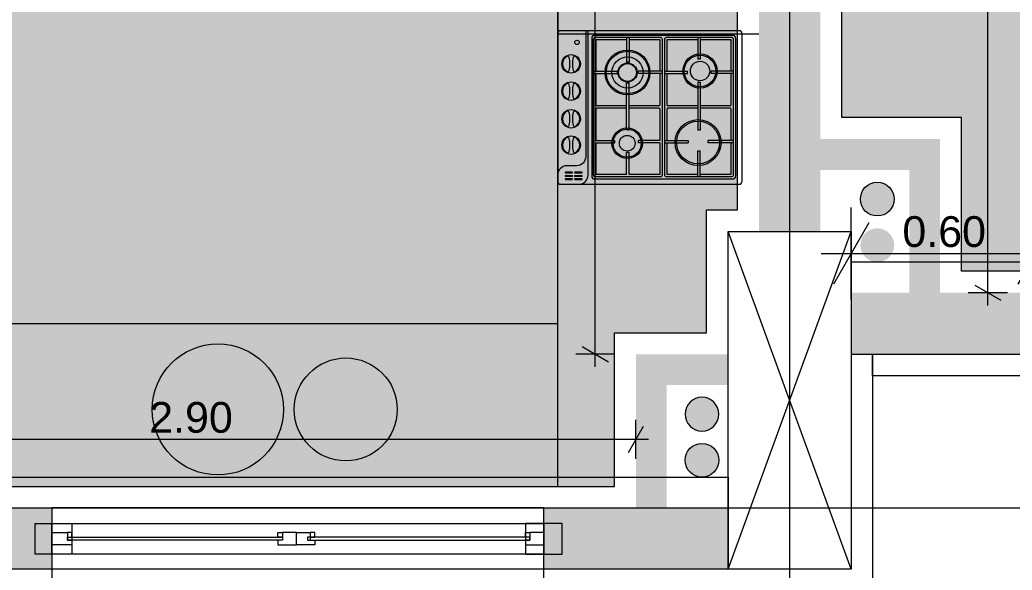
# Model space of a CAD drawing. Header units: millimetres. Extents: x 475616349 to 476941521, y 4620115302 to 4621446928.
# Drawn here: x 476515934 to 476519162, y 4620464107 to 4620465898 of the extents above; entities that cross this region are included whole.
import ezdxf

# ---------------------------------------------------------------- set-up
doc = ezdxf.new("R2010")
doc.units = ezdxf.units.MM
doc.header["$MEASUREMENT"] = 0
for name, color, linetype, lineweight in [('2D Drafting - General_Pen_No__1_Pen_No__7', 7, 'Continuous', 0), ('2D Drafting - General_Pen_No__250_Pen_No__7_Pen_No__250', 7, 'Continuous', 0), ('2D Drafting - General_Pen_No__250_Pen_No__7_Pen_No__7', 7, 'Continuous', 0), ('G-Anno-Nplt_Pen_No__151', 151, 'Continuous', 0), ('G-Anno-Nplt_Pen_No__4', 7, 'Continuous', 0), ('kar-panjara_Pen_No__7_Pen_No__7_Pen_No__7', 7, 'Continuous', 0), ('New_0_Pen_No__7', 7, 'Continuous', 0), ('New_2D Drafting - General_Pen_No__2_Pen_No__250', 7, 'Continuous', 0), ('New_reg_nak_Pen_No__7', 7, 'Continuous', 0), ('New_zoma_Pen_No__4', 7, 'Continuous', 0), ('New_zoma_Pen_No__7', 7, 'Continuous', 0), ('shaxtebi da milebi_Pen_No__1_Pen_No__1_Pen_No__1', 1, 'Continuous', 0), ('zoma_Pen_No__4', 7, 'Continuous', 0), ('zoma_Pen_No__5_Pen_No__5', 5, 'Continuous', 0)]:
    doc.layers.add(name, color=color, linetype=linetype, lineweight=lineweight)
doc.layers.add('New_zoma', color=7, linetype='Continuous')
doc.layers.add('zoma', color=7, linetype='Continuous')
doc.layers.add('shaxtebi da milebi_Pen_No__5_Pen_No__5_Pen_No__252', color=7, linetype='Continuous', lineweight=0, true_color=0x666666)
doc.styles.add('GENERATED_STYLE_1', font='arial.ttf')
doc.styles.add('GENERATED_STYLE_2', font='arial.ttf')
doc.dimstyles.new('GENERATED_STYLE__18', dxfattribs={"dimtxt": 100, "dimasz": 64.421331, "dimexe": 0.18, "dimexo": 3, "dimgap": 0.09, "dimtad": 1, "dimtih": 1, "dimtoh": 1, "dimlfac": 0.001, "dimzin": 0, "dimdsep": 46, "dimtxsty": 'GENERATED_STYLE_1', "dimblk": 'ARROWHEAD_2', "dimblk1": 'ARROWHEAD_2', "dimblk2": 'ARROWHEAD_2', "dimcen": 0.09, "dimclrd": 7, "dimclre": 7, "dimclrt": 7, "dimadec": 0, "dimazin": 0, "dimtfac": 1, "dimtdec": 4, "dimtmove": 0, "dimatfit": 3, "dimfxl": 1, "dimtolj": 1, "dimtzin": 0, "dimarcsym": 0})
doc.dimstyles.new('GENERATED_STYLE__19', dxfattribs={"dimtxt": 100, "dimasz": 64.421331, "dimexe": 0.18, "dimexo": 3, "dimgap": 0.09, "dimtad": 1, "dimlfac": 0.001, "dimzin": 0, "dimdsep": 46, "dimtxsty": 'GENERATED_STYLE_1', "dimblk": 'ARROWHEAD_2', "dimblk1": 'ARROWHEAD_2', "dimblk2": 'ARROWHEAD_2', "dimcen": 0.09, "dimclrd": 7, "dimclre": 7, "dimclrt": 7, "dimadec": 0, "dimazin": 0, "dimtfac": 1, "dimtdec": 4, "dimtmove": 0, "dimatfit": 3, "dimfxl": 1, "dimtolj": 1, "dimtzin": 0, "dimarcsym": 0})
doc.dimstyles.new('GENERATED_STYLE__41', dxfattribs={"dimtxt": 100, "dimasz": 152, "dimexe": 0.18, "dimexo": 3, "dimgap": 0.09, "dimtad": 1, "dimtih": 1, "dimtoh": 1, "dimlfac": 0.001, "dimzin": 0, "dimdsep": 46, "dimtxsty": 'GENERATED_STYLE_2', "dimblk": 'ARROWHEAD_2', "dimblk1": 'ARROWHEAD_2', "dimblk2": 'ARROWHEAD_2', "dimcen": 0.09, "dimclrd": 7, "dimclre": 7, "dimclrt": 7, "dimadec": 0, "dimazin": 0, "dimtfac": 1, "dimtdec": 4, "dimtmove": 0, "dimatfit": 3, "dimfxl": 1, "dimtolj": 1, "dimtzin": 0, "dimarcsym": 0})
doc.dimstyles.new('GENERATED_STYLE__47', dxfattribs={"dimtxt": 0.18, "dimasz": 364.8, "dimexe": 0.18, "dimexo": 0.0625, "dimgap": 0.09, "dimtad": 0, "dimtih": 1, "dimtoh": 1, "dimdec": 4, "dimzin": 0, "dimdsep": 46, "dimcen": 0.09, "dimadec": 0, "dimazin": 0, "dimtfac": 1, "dimtdec": 4, "dimtmove": 0, "dimatfit": 3, "dimldrblk": 'ARROWHEAD_11', "dimfxl": 1, "dimtolj": 1, "dimtzin": 0, "dimarcsym": 0})

# ---------------------------------------------------------------- blocks, each defined once
blk = doc.blocks.new('*D1331', base_point=(476577134.1, 4620325125.7))
at = {"layer": 'New_zoma_Pen_No__4', "color": 7, "linetype": 'Continuous', "lineweight": 0, "transparency": 16777216}
for p, q in [((476515038.4, 4620464469.4), (476515038.4, 4620464596.6)), ((476517938.4, 4620464469.4), (476517938.4, 4620464596.6)), ((476515062.8, 4620464575.4), (476515013.9, 4620464490.6)), ((476517913.9, 4620464490.6), (476517962.8, 4620464575.4)), ((476514996.9, 4620464533), (476515038.4, 4620464533)), ((476515038.4, 4620464533), (476517938.4, 4620464533)), ((476517938.4, 4620464533), (476517979.8, 4620464533))]:
    blk.add_line(p, q, dxfattribs=at)
at = {"layer": 'New_zoma_Pen_No__7', "color": 7, "lineweight": 0, "transparency": 16777216, "insert": (476516355.3, 4620464553), "char_height": 100, "attachment_point": 7, "style": 'GENERATED_STYLE_1'}
blk.add_mtext('\\A1;{\\pql;\\fArial|b0|i0|c0|p34;2.90}', dxfattribs=at)
blk = doc.blocks.new('ARROWHEAD_2')
at = {"color": 0, "linetype": 'Continuous', "lineweight": 0}
for p, q in [((-0.378, -0.655), (0.378, 0.655)), ((0, 0), (-1, 0))]:
    blk.add_line(p, q, dxfattribs=at)
blk = doc.blocks.new('*D1335', base_point=(476577134.1, 4620325125.7))
at = {"layer": 'New_zoma_Pen_No__4', "color": 7, "linetype": 'Continuous', "lineweight": 0, "transparency": 16777216}
for p, q in [((476517764, 4620474784.4), (476517848.7, 4620474735.5)), ((476517869.9, 4620474760), (476517742.8, 4620474760)), ((476517806.3, 4620464810.1), (476517806.3, 4620474760)), ((476517764, 4620464834.6), (476517848.7, 4620464785.6)), ((476517869.9, 4620464810.1), (476517742.8, 4620464810.1)), ((476517806.3, 4620464768.7), (476517806.3, 4620464810.1))]:
    blk.add_line(p, q, dxfattribs=at)
at = {"layer": 'New_zoma_Pen_No__7', "color": 7, "lineweight": 0, "transparency": 16777216, "insert": (476517786.3, 4620469652), "char_height": 100, "attachment_point": 7, "rotation": 90, "style": 'GENERATED_STYLE_1'}
blk.add_mtext('\\A1;{\\pql;\\fArial|b0|i0|c0|p34;9.95}', dxfattribs=at)
blk = doc.blocks.new('*D1342', base_point=(476577134.1, 4620325125.7))
at = {"layer": 'New_zoma_Pen_No__4', "color": 7, "linetype": 'Continuous', "lineweight": 0, "transparency": 16777216}
for p, q in [((476519040.7, 4620474784.4), (476519125.4, 4620474735.5)), ((476519146.6, 4620474760), (476519019.5, 4620474760)), ((476519083, 4620465010), (476519083, 4620474760)), ((476519040.7, 4620465034.4), (476519125.4, 4620464985.5)), ((476519146.6, 4620465010), (476519019.5, 4620465010)), ((476519083, 4620464968.5), (476519083, 4620465010))]:
    blk.add_line(p, q, dxfattribs=at)
at = {"layer": 'New_zoma_Pen_No__7', "color": 7, "lineweight": 0, "transparency": 16777216, "insert": (476519063, 4620469751.9), "char_height": 100, "attachment_point": 7, "rotation": 90, "style": 'GENERATED_STYLE_1'}
blk.add_mtext('\\A1;{\\pql;\\fArial|b0|i0|c0|p34;9.75}', dxfattribs=at)
blk = doc.blocks.new('*D1378', base_point=(476577134.1, 4620325125.7))
at = {"layer": 'New_zoma_Pen_No__4', "color": 7, "linetype": 'Continuous', "lineweight": 0, "transparency": 16777216}
for p, q in [((476522141, 4620464834.4), (476522225.8, 4620464785.5)), ((476522247, 4620464810), (476522119.8, 4620464810)), ((476522183.4, 4620463610), (476522183.4, 4620464810)), ((476522141, 4620463634.5), (476522225.8, 4620463585.5)), ((476522247, 4620463610), (476522119.8, 4620463610)), ((476522183.4, 4620463568.6), (476522183.4, 4620463610))]:
    blk.add_line(p, q, dxfattribs=at)
at = {"layer": 'New_zoma_Pen_No__7', "color": 7, "lineweight": 0, "transparency": 16777216, "insert": (476522163.4, 4620464077), "char_height": 100, "attachment_point": 7, "rotation": 90, "style": 'GENERATED_STYLE_1'}
blk.add_mtext('\\A1;{\\pql;\\fArial|b0|i0|c0|p34;1.20}', dxfattribs=at)
blk = doc.blocks.new('*D1379', base_point=(476577134.1, 4620325125.7))
at = {"layer": 'New_zoma_Pen_No__4', "color": 7, "linetype": 'Continuous', "lineweight": 0, "transparency": 16777216}
for p, q in [((476522183.4, 4620467210), (476522183.4, 4620467251.4)), ((476522247, 4620467210), (476522119.8, 4620467210)), ((476522225.8, 4620467185.5), (476522141, 4620467234.4)), ((476522183.4, 4620464810), (476522183.4, 4620467210)), ((476522141, 4620464834.4), (476522225.8, 4620464785.5)), ((476522247, 4620464810), (476522119.8, 4620464810))]:
    blk.add_line(p, q, dxfattribs=at)
at = {"layer": 'New_zoma_Pen_No__7', "color": 7, "lineweight": 0, "transparency": 16777216, "insert": (476522163.4, 4620465876.9), "char_height": 100, "attachment_point": 7, "rotation": 90, "style": 'GENERATED_STYLE_1'}
blk.add_mtext('\\A1;{\\pql;\\fArial|b0|i0|c0|p34;2.40}', dxfattribs=at)
blk = doc.blocks.new('*D1925', base_point=(476577134.1, 4620325125.7))
at = {"layer": 'zoma_Pen_No__4', "color": 7, "linetype": 'Continuous', "lineweight": 0, "transparency": 16777216}
for p, q in [((476518638.4, 4620464987.8), (476518638.4, 4620465287.8)), ((476519238.1, 4620464987.8), (476519238.1, 4620465287.8)), ((476518696.1, 4620465237.8), (476518580.6, 4620465037.8)), ((476519295.9, 4620465237.8), (476519180.4, 4620465037.8)), ((476518540.6, 4620465137.8), (476518638.4, 4620465137.8)), ((476518638.4, 4620465137.8), (476519238.1, 4620465137.8))]:
    blk.add_line(p, q, dxfattribs=at)
at = {"layer": 'zoma_Pen_No__4', "color": 7, "lineweight": 0, "transparency": 16777216, "insert": (476518805.2, 4620465157.8), "char_height": 100, "attachment_point": 7, "style": 'GENERATED_STYLE_2'}
blk.add_mtext('\\A1;{\\pql;\\fArial CYR|b0|i0|c204|p34;0.60}', dxfattribs=at)
blk = doc.blocks.new('ARROWHEAD_11')
at = {"color": 0, "linetype": 'Continuous', "lineweight": 0}
blk.add_line((0, 0), (-1, 0), dxfattribs=at)
at = {"color": 0, "linetype": 'Continuous', "lineweight": 0, "const_width": 0.25, "flags": 128}
blk.add_lwpolyline([(-0.125, 0, 1), (0.125, 0, 1)], format="xyb", close=True, dxfattribs=at)

msp = doc.modelspace()

# ---------------------------------------------------------------- hatches: boundary and pattern name
at = {"layer": '2D Drafting - General_Pen_No__250_Pen_No__7_Pen_No__7', "linetype": 'Continuous', "lineweight": 0}
for points in [[(476518338.366, 4620471009.976), (476518538.366, 4620471009.976), (476518538.366, 4620465209.976), (476518338.366, 4620465209.976)], [(476518927.446, 4620465510.105), (476518927.446, 4620465009.976), (476518827.446, 4620465009.976), (476518827.446, 4620465409.917), (476518538.366, 4620465409.917), (476518538.366, 4620465510.105)], [(476519238.149, 4620465009.976), (476519238.149, 4620464809.976), (476518638.366, 4620464809.976), (476518638.366, 4620465009.976)], [(476517938.366, 4620464810.105), (476517938.366, 4620464309.976), (476518038.366, 4620464309.976), (476518038.366, 4620464709.917), (476518238.366, 4620464709.917), (476518238.366, 4620464810.105)], [(476516038.581, 4620464309.916), (476516038.581, 4620464109.916), (476515038.366, 4620464109.916), (476515038.366, 4620464309.916)], [(476517638.583, 4620464309.976), (476517638.583, 4620464109.976), (476518238.366, 4620464109.976), (476518238.366, 4620464309.976)]]:
    msp.add_hatch(color=7, dxfattribs=at).paths.add_polyline_path(points)
at = {"layer": 'G-Anno-Nplt_Pen_No__151', "linetype": 'Continuous', "lineweight": 0, "true_color": 0x1f2f3f}
for points in [[(476511808.366, 4620481339.975), (476511608.366, 4620481339.975), (476511608.366, 4620474979.976), (476511808.366, 4620474979.976), (476511808.366, 4620474679.976), (476512108.366, 4620474679.976), (476512108.366, 4620473818.957), (476511708.366, 4620473818.957), (476511708.366, 4620471479.975), (476511808.366, 4620471479.975), (476511808.366, 4620470939.976), (476511708.366, 4620470939.976), (476511708.366, 4620466779.918), (476515108.366, 4620466779.917), (476515108.366, 4620464379.917), (476517868.366, 4620464379.917), (476517868.366, 4620464880.106), (476518168.366, 4620464880.106), (476518168.366, 4620465279.976), (476518268.366, 4620465279.976), (476518268.366, 4620470939.976), (476518168.366, 4620470939.976), (476518168.366, 4620471479.976), (476518268.366, 4620471479.976), (476518268.366, 4620472767.267), (476518338.366, 4620472767.267), (476518338.366, 4620474509.976), (476518238.366, 4620474509.976), (476518238.366, 4620474759.976), (476517938.366, 4620474759.976), (476517938.366, 4620475780.994), (476518338.366, 4620475780.994), (476518338.366, 4620476383.246), (476518268.366, 4620476383.246), (476518268.366, 4620480439.979), (476514768.366, 4620480439.979), (476514768.366, 4620481539.976), (476511808.366, 4620481539.976)], [(476518608.366, 4620476383.246), (476518608.366, 4620480439.979), (476522108.366, 4620480439.979), (476522108.366, 4620481539.976), (476525068.366, 4620481539.976), (476525068.366, 4620481339.975), (476525268.366, 4620481339.975), (476525268.366, 4620474979.976), (476525068.366, 4620474979.976), (476525068.366, 4620474679.976), (476524768.366, 4620474679.976), (476524768.366, 4620473818.957), (476525168.366, 4620473818.957), (476525168.366, 4620471479.975), (476525068.366, 4620471479.975), (476525068.366, 4620470939.976), (476525168.366, 4620470939.976), (476525168.366, 4620467479.974), (476521768.366, 4620467479.974), (476521768.366, 4620465079.976), (476518997.446, 4620465079.976), (476518997.446, 4620465580.105), (476518608.366, 4620465580.105), (476518608.366, 4620470939.976), (476518708.366, 4620470939.976), (476518708.366, 4620471479.976), (476518608.366, 4620471479.976), (476518608.366, 4620472767.267), (476518538.366, 4620472767.267), (476518538.366, 4620474509.976), (476518638.366, 4620474509.976), (476518638.366, 4620474759.976), (476518938.366, 4620474759.976), (476518938.366, 4620475780.994), (476518538.366, 4620475780.994), (476518538.366, 4620476383.246)]]:
    msp.add_hatch(color=169, dxfattribs=at).paths.add_polyline_path(points)
at = {"layer": 'shaxtebi da milebi_Pen_No__1_Pen_No__1_Pen_No__1', "linetype": 'Continuous', "lineweight": 0}
for points in [[(476518723.489, 4620465219.917, -1), (476518723.489, 4620465109.917, -1)], [(476518153.243, 4620464519.917, 1), (476518153.243, 4620464409.917, 1)]]:
    msp.add_hatch(color=1, dxfattribs=at).paths.add_polyline_path(points)
at = {"layer": 'shaxtebi da milebi_Pen_No__5_Pen_No__5_Pen_No__252', "linetype": 'Continuous', "lineweight": 0, "true_color": 0x666666}
for points in [[(476518723.489, 4620465369.917, -1), (476518723.489, 4620465259.917, -1)], [(476518153.243, 4620464669.917, 1), (476518153.243, 4620464559.917, 1)]]:
    msp.add_hatch(color=251, dxfattribs=at).paths.add_polyline_path(points)

# ---------------------------------------------------------------- linework, layer by layer
at = {"layer": '2D Drafting - General_Pen_No__1_Pen_No__7', "color": 7, "linetype": 'Continuous', "lineweight": 0}
for p, q in [((476518238.366, 4620464109.976), (476518638.366, 4620465209.976)), ((476518638.366, 4620464109.976), (476518238.366, 4620465209.976))]:
    msp.add_line(p, q, dxfattribs=at)
at = {"layer": '2D Drafting - General_Pen_No__1_Pen_No__7', "color": 7, "linetype": 'Continuous', "lineweight": 0, "flags": 128}
for points in [[(476518638.366, 4620464109.976), (476518238.366, 4620464109.976), (476518238.366, 4620465209.976), (476518638.366, 4620465209.976)], [(476518638.366, 4620464809.976), (476525138.366, 4620464809.976), (476525138.366, 4620465109.976), (476518638.366, 4620465109.976)], [(476518238.366, 4620464109.976), (476511738.366, 4620464109.976), (476511738.366, 4620464409.976), (476518238.366, 4620464409.976)]]:
    msp.add_lwpolyline(points, close=True, dxfattribs=at)
at = {"layer": '2D Drafting - General_Pen_No__250_Pen_No__7_Pen_No__250', "color": 7, "linetype": 'Continuous', "lineweight": 0, "flags": 128}
msp.add_lwpolyline([(476516038.581, 4620464309.916), (476516038.581, 4620464109.916), (476515038.366, 4620464109.916), (476515038.366, 4620464309.916)], close=True, dxfattribs=at)
at = {"layer": 'G-Anno-Nplt_Pen_No__4', "color": 7, "linetype": 'Continuous', "lineweight": 0, "flags": 128}
for points in [[(476511708.366, 4620466779.918), (476515108.366, 4620466779.917), (476515108.366, 4620464379.917), (476517868.366, 4620464379.917), (476517868.366, 4620464880.106), (476518168.366, 4620464880.106), (476518168.366, 4620465279.976), (476518268.366, 4620465279.976), (476518268.366, 4620470939.976)], [(476525168.366, 4620470939.976), (476525168.366, 4620467479.974), (476521768.366, 4620467479.974), (476521768.366, 4620465079.976), (476518997.446, 4620465079.976), (476518997.446, 4620465580.105), (476518608.366, 4620465580.105), (476518608.366, 4620470939.976)]]:
    msp.add_lwpolyline(points, dxfattribs=at)
at = {"layer": 'kar-panjara_Pen_No__7_Pen_No__7_Pen_No__7', "color": 7, "linetype": 'Continuous', "lineweight": 0, "flags": 128}
for points in [[(476516104.011, 4620464159.55), (476515984.011, 4620464159.55), (476515984.011, 4620464259.55), (476516104.011, 4620464259.55)], [(476516038.581, 4620464259.549), (476517638.583, 4620464259.494), (476517638.583, 4620464159.549), (476516038.581, 4620464159.605)], [(476517578.908, 4620464159.55), (476517698.908, 4620464159.55), (476517698.908, 4620464259.55), (476517578.908, 4620464259.55)], [(476516038.581, 4620464229.434), (476516089.011, 4620464229.434), (476516089.011, 4620464214.434), (476516089.011, 4620464204.434), (476516104.011, 4620464204.434), (476516104.011, 4620464189.434), (476516038.581, 4620464189.434)], [(476516104.011, 4620464229.434), (476516089.011, 4620464229.434), (476516089.011, 4620464214.434), (476516104.011, 4620464214.434)], [(476516089.011, 4620464214.434), (476516789.011, 4620464214.434), (476516789.011, 4620464204.434), (476516089.011, 4620464204.434)], [(476516774.011, 4620464229.434), (476516789.011, 4620464229.434), (476516789.011, 4620464214.434), (476516774.011, 4620464214.434)], [(476516834.011, 4620464229.434), (476516789.011, 4620464229.434), (476516789.011, 4620464214.434), (476516789.011, 4620464204.434), (476516774.011, 4620464204.434), (476516774.011, 4620464189.434), (476516834.011, 4620464189.434)], [(476516834.011, 4620464229.434), (476516879.011, 4620464229.434), (476516879.011, 4620464214.434), (476516879.011, 4620464204.434), (476516894.011, 4620464204.434), (476516894.011, 4620464189.434), (476516834.011, 4620464189.434)], [(476517593.583, 4620464214.434), (476516869.743, 4620464214.434), (476516869.743, 4620464204.434), (476517593.583, 4620464204.434)], [(476516894.011, 4620464229.434), (476516879.011, 4620464229.434), (476516879.011, 4620464214.434), (476516894.011, 4620464214.434)], [(476517578.908, 4620464229.434), (476517593.583, 4620464229.434), (476517593.583, 4620464214.434), (476517578.908, 4620464214.434)], [(476517638.583, 4620464229.434), (476517593.583, 4620464229.434), (476517593.583, 4620464214.434), (476517593.583, 4620464204.434), (476517578.908, 4620464204.434), (476517578.908, 4620464189.434), (476517638.583, 4620464189.434)]]:
    msp.add_lwpolyline(points, close=True, dxfattribs=at)
at = {"layer": 'New_0_Pen_No__7', "color": 7, "linetype": 'Continuous', "lineweight": 0}
for p, q in [((476517782.679, 4620465863.053), (476517775.102, 4620465863.053)), ((476517808.656, 4620465731.523), (476517808.656, 4620465834.412)), ((476517808.656, 4620465834.412), (476517908.153, 4620465834.412)), ((476517908.153, 4620465842.412), (476517908.153, 4620465760.878)), ((476517916.153, 4620465842.412), (476517916.153, 4620465760.878)), ((476517916.153, 4620465834.412), (476518015.651, 4620465834.412)), ((476518015.651, 4620465834.412), (476518015.651, 4620465731.523)), ((476518040.106, 4620465834.412), (476518139.604, 4620465834.412)), ((476518040.106, 4620465731.523), (476518040.106, 4620465834.412)), ((476518139.604, 4620465842.412), (476518139.604, 4620465770.58)), ((476518147.604, 4620465842.412), (476518147.604, 4620465770.58)), ((476518147.604, 4620465834.412), (476518247.101, 4620465834.412)), ((476518247.101, 4620465834.412), (476518247.101, 4620465731.523)), ((476517916.153, 4620465760.878), (476517908.153, 4620465760.878)), ((476518147.604, 4620465770.58), (476518139.604, 4620465770.58)), ((476517800.656, 4620465731.523), (476517877.849, 4620465731.523)), ((476517800.656, 4620465723.523), (476517877.849, 4620465723.523)), ((476517808.656, 4620465620.635), (476517808.656, 4620465723.523)), ((476517877.849, 4620465731.523), (476517877.849, 4620465723.523)), ((476517946.232, 4620465723.523), (476517946.232, 4620465731.523)), ((476518023.651, 4620465731.523), (476517946.232, 4620465731.523)), ((476518023.651, 4620465723.523), (476517946.232, 4620465723.523)), ((476518015.651, 4620465723.523), (476518015.651, 4620465620.635)), ((476518032.106, 4620465731.523), (476518106.644, 4620465731.523)), ((476518032.106, 4620465723.523), (476518106.644, 4620465723.523)), ((476518040.106, 4620465620.635), (476518040.106, 4620465723.523)), ((476518106.644, 4620465723.523), (476518106.644, 4620465731.523)), ((476518183.271, 4620465723.523), (476518183.271, 4620465731.523)), ((476518255.101, 4620465731.523), (476518183.271, 4620465731.523)), ((476518255.101, 4620465723.523), (476518183.271, 4620465723.523)), ((476518247.101, 4620465723.523), (476518247.101, 4620465620.635)), ((476517916.153, 4620465691.875), (476517908.153, 4620465691.875)), ((476517908.153, 4620465539.853), (476517908.153, 4620465691.875)), ((476517916.153, 4620465539.853), (476517916.153, 4620465691.875)), ((476518143.604, 4620465695.11), (476518139.604, 4620465695.11)), ((476518139.604, 4620465695.11), (476518139.604, 4620465538.774)), ((476518143.604, 4620465695.11), (476518147.604, 4620465695.11)), ((476518147.604, 4620465695.11), (476518147.604, 4620465538.774)), ((476517808.656, 4620465505.746), (476517808.656, 4620465608.635)), ((476517908.153, 4620465618.635), (476517810.656, 4620465618.635)), ((476517908.153, 4620465610.635), (476517810.656, 4620465610.635)), ((476518013.651, 4620465618.635), (476517916.153, 4620465618.635)), ((476518013.651, 4620465610.635), (476517916.153, 4620465610.635)), ((476518015.651, 4620465608.635), (476518015.651, 4620465505.746)), ((476518040.106, 4620465505.746), (476518040.106, 4620465608.635)), ((476518139.604, 4620465618.635), (476518042.106, 4620465618.635)), ((476518139.604, 4620465610.635), (476518042.106, 4620465610.635)), ((476518245.101, 4620465618.635), (476518147.604, 4620465618.635)), ((476518245.101, 4620465610.635), (476518147.604, 4620465610.635)), ((476518247.101, 4620465608.635), (476518247.101, 4620465505.746)), ((476517912.153, 4620465539.853), (476517908.153, 4620465539.853)), ((476517912.153, 4620465539.853), (476517916.153, 4620465539.853)), ((476518147.604, 4620465538.774), (476518139.604, 4620465538.774)), ((476517808.656, 4620465505.746), (476517870.296, 4620465505.746)), ((476517808.656, 4620465394.857), (476517808.656, 4620465497.746)), ((476517808.656, 4620465497.746), (476517870.296, 4620465497.746)), ((476517870.296, 4620465497.746), (476517870.296, 4620465505.746)), ((476517946.917, 4620465497.746), (476517946.917, 4620465505.746)), ((476518015.651, 4620465505.746), (476517946.917, 4620465505.746)), ((476518015.651, 4620465497.746), (476517946.917, 4620465497.746)), ((476518015.651, 4620465497.746), (476518015.651, 4620465394.857)), ((476518032.106, 4620465505.746), (476518108.805, 4620465505.746)), ((476518032.106, 4620465497.746), (476518108.805, 4620465497.746)), ((476518040.106, 4620465394.857), (476518040.106, 4620465497.746)), ((476518108.805, 4620465505.746), (476518108.805, 4620465497.746)), ((476518173.557, 4620465497.746), (476518173.557, 4620465505.746)), ((476518255.101, 4620465505.746), (476518173.557, 4620465505.746)), ((476518255.101, 4620465497.746), (476518173.557, 4620465497.746)), ((476518247.101, 4620465497.746), (476518247.101, 4620465394.857)), ((476517916.153, 4620465466.536), (476517908.153, 4620465466.536)), ((476517908.153, 4620465394.857), (476517908.153, 4620465466.536)), ((476517916.153, 4620465394.857), (476517916.153, 4620465466.536)), ((476518139.604, 4620465471.926), (476518147.604, 4620465471.926)), ((476518139.604, 4620465386.857), (476518139.604, 4620465471.926)), ((476518147.604, 4620465386.857), (476518147.604, 4620465471.926)), ((476517908.153, 4620465394.857), (476517808.656, 4620465394.857)), ((476518015.651, 4620465394.857), (476517916.153, 4620465394.857)), ((476518139.604, 4620465394.857), (476518040.106, 4620465394.857)), ((476518247.101, 4620465394.857), (476518147.604, 4620465394.857))]:
    msp.add_line(p, q, dxfattribs=at)
for points in [[(476517683.896, 4620464379.916), (476517683.896, 4620466453.053)], [(476517683.896, 4620466453.053), (476517683.896, 4620465853.053), (476518338.063, 4620465853.053)], [(476517683.896, 4620465853.053), (476518183.896, 4620465853.053)], [(476515261.15, 4620464379.916), (476515261.15, 4620464909.916), (476517583.896, 4620464909.916)], [(476517583.896, 4620464909.916), (476517683.896, 4620464909.916)]]:
    msp.add_lwpolyline(points, dxfattribs=at)
for points in [[(476518283.896, 4620465373.053), (476518283.896, 4620465853.053, 0.41421356), (476518273.896, 4620465863.053), (476517693.896, 4620465863.053, 0.41421356), (476517683.896, 4620465853.053), (476517683.896, 4620465373.053, 0.41421356), (476517693.896, 4620465363.053), (476518273.896, 4620465363.053, 0.41421356)], [(476518263.594, 4620465390.629), (476518263.594, 4620465837.762, 0.41421356), (476518253.594, 4620465847.762), (476517804.619, 4620465847.762, 0.41421356), (476517794.619, 4620465837.762), (476517794.619, 4620465390.629, 0.41421356), (476517804.619, 4620465380.629), (476518253.594, 4620465380.629, 0.41421356)], [(476518016.651, 4620465386.857), (476517807.656, 4620465386.857, -0.41421356), (476517800.656, 4620465393.857), (476517800.656, 4620465835.412, -0.41421356), (476517807.656, 4620465842.412), (476518016.651, 4620465842.412, -0.41421356), (476518023.651, 4620465835.412), (476518023.651, 4620465393.857, -0.41421356)], [(476518248.101, 4620465386.857), (476518039.106, 4620465386.857, -0.41421356), (476518032.106, 4620465393.857), (476518032.106, 4620465835.412, -0.41421356), (476518039.106, 4620465842.412), (476518248.101, 4620465842.412, -0.41421356), (476518255.101, 4620465835.412), (476518255.101, 4620465393.857, -0.41421356)], [(476517730.32, 4620465399.485), (476517710.477, 4620465399.485, -0.41421356), (476517708.977, 4620465400.985), (476517708.977, 4620465401.666, -0.41421356), (476517710.477, 4620465403.166), (476517730.32, 4620465403.166, -0.41421356), (476517731.82, 4620465401.666), (476517731.82, 4620465400.985, -0.41421356)], [(476517760.995, 4620465399.485), (476517741.151, 4620465399.485, -0.41421356), (476517739.651, 4620465400.985), (476517739.651, 4620465401.666, -0.41421356), (476517741.151, 4620465403.166), (476517760.995, 4620465403.166, -0.41421356), (476517762.495, 4620465401.666), (476517762.495, 4620465400.985, -0.41421356)], [(476517730.32, 4620465388.401), (476517710.477, 4620465388.401, -0.41421356), (476517708.977, 4620465389.901), (476517708.977, 4620465390.582, -0.41421356), (476517710.477, 4620465392.082), (476517730.32, 4620465392.082, -0.41421356), (476517731.82, 4620465390.582), (476517731.82, 4620465389.901, -0.41421356)], [(476517730.32, 4620465377.97), (476517710.477, 4620465377.97, -0.41421356), (476517708.977, 4620465379.47), (476517708.977, 4620465380.151, -0.41421356), (476517710.477, 4620465381.651), (476517730.32, 4620465381.651, -0.41421356), (476517731.82, 4620465380.151), (476517731.82, 4620465379.47, -0.41421356)], [(476517760.995, 4620465388.401), (476517741.151, 4620465388.401, -0.41421356), (476517739.651, 4620465389.901), (476517739.651, 4620465390.582, -0.41421356), (476517741.151, 4620465392.082), (476517760.995, 4620465392.082, -0.41421356), (476517762.495, 4620465390.582), (476517762.495, 4620465389.901, -0.41421356)], [(476517760.995, 4620465377.97), (476517741.151, 4620465377.97, -0.41421356), (476517739.651, 4620465379.47), (476517739.651, 4620465380.151, -0.41421356), (476517741.151, 4620465381.651), (476517760.995, 4620465381.651, -0.41421356), (476517762.495, 4620465380.151), (476517762.495, 4620465379.47, -0.41421356)]]:
    msp.add_lwpolyline(points, format="xyb", close=True, dxfattribs=at)
msp.add_lwpolyline([(476517775.102, 4620465863.053), (476517775.102, 4620465453.283, -0.41421356), (476517745.102, 4620465423.283), (476517713.896, 4620465423.283, 0.41421356), (476517683.896, 4620465393.283), (476517683.896, 4620465373.053, 0.41421356), (476517693.896, 4620465363.053), (476517752.679, 4620465363.053, 0.41421356), (476517782.679, 4620465393.053), (476517782.679, 4620465863.053)], format="xyb", dxfattribs=at)
for centre, radius in [((476517746.609, 4620465824.93), 7.238), ((476517911.175, 4620465726.939), 73.016), ((476517911.175, 4620465726.939), 69.016), ((476518147.033, 4620465731.873), 55.491), ((476517727.652, 4620465755.086), 30.129), ((476517911.175, 4620465726.939), 51.016), ((476517911.175, 4620465726.939), 31.016), ((476517911.175, 4620465726.939), 29.016), ((476518147.033, 4620465731.873), 51.491), ((476518147.033, 4620465731.873), 31.491), ((476517727.652, 4620465666.33), 30.129), ((476517727.652, 4620465576.368), 30.129), ((476518140.574, 4620465499.026), 74.695), ((476518140.574, 4620465499.026), 69.695), ((476517910.146, 4620465496.741), 49.661), ((476517910.146, 4620465496.741), 45.661), ((476517727.652, 4620465490.632), 30.129), ((476517910.146, 4620465496.741), 25.661), ((476516578.561, 4620464630.312), 213.353), ((476516994.567, 4620464630.312), 167.489)]:
    msp.add_circle(centre, radius, dxfattribs=at)
for centre, radius, start, end in [((476517727.652, 4620465755.086), 28.129, 119.752858, 240.247142), ((476517716.174, 4620465775.166), 5, 8.420265, 119.752855), ((476517636.851, 4620465755.086), 86.801, 346.126822, 13.873178), ((476517818.452, 4620465755.086), 86.801, 166.126822, 193.873178), ((476517739.13, 4620465775.166), 5, 60.247143, 171.579739), ((476517727.652, 4620465755.086), 28.129, 299.752858, 60.247142), ((476517716.174, 4620465735.005), 5, 240.24714, 351.579729), ((476517739.13, 4620465735.005), 5, 188.420266, 299.752865), ((476517727.652, 4620465666.33), 28.129, 119.752858, 240.247142), ((476517716.174, 4620465686.411), 5, 8.420255, 119.752865), ((476517739.13, 4620465686.411), 5, 60.24714, 171.579729), ((476517727.652, 4620465666.33), 28.129, 299.752858, 60.247142), ((476517636.851, 4620465666.33), 86.801, 346.126823, 13.873177), ((476517818.452, 4620465666.33), 86.801, 166.126822, 193.873178), ((476517716.174, 4620465646.25), 5, 240.247149, 351.579732), ((476517739.13, 4620465646.25), 5, 188.420265, 299.752854), ((476517727.652, 4620465576.368), 28.129, 119.752858, 240.247142), ((476517716.174, 4620465596.448), 5, 8.420265, 119.752855), ((476517636.851, 4620465576.368), 86.801, 346.126823, 13.873178), ((476517818.452, 4620465576.368), 86.801, 166.126823, 193.873177), ((476517739.13, 4620465596.448), 5, 60.247141, 171.57974), ((476517727.652, 4620465576.368), 28.129, 299.752858, 60.247142), ((476517810.656, 4620465620.635), 2, 180.000008, 270), ((476517810.656, 4620465608.635), 2, 90, 180.000008), ((476518013.651, 4620465620.635), 2, 269.999989, 0), ((476518013.651, 4620465608.635), 2, 0.000008, 90), ((476518042.106, 4620465620.635), 2, 179.999981, 270), ((476518042.106, 4620465608.635), 2, 90, 180.000008), ((476518245.101, 4620465620.635), 2, 270, 0.000008), ((476518245.101, 4620465608.635), 2, 0.000008, 90), ((476517716.174, 4620465556.287), 5, 240.247141, 351.57974), ((476517739.13, 4620465556.287), 5, 188.420265, 299.752855), ((476517727.652, 4620465490.632), 28.129, 119.752858, 240.247142), ((476517716.174, 4620465510.712), 5, 8.420265, 119.752855), ((476517636.851, 4620465490.632), 86.801, 346.126823, 13.873177), ((476517818.452, 4620465490.632), 86.801, 166.126823, 193.873178), ((476517739.13, 4620465510.712), 5, 60.247148, 171.579732), ((476517727.652, 4620465490.632), 28.129, 299.752858, 60.247142), ((476517716.174, 4620465470.551), 5, 240.247149, 351.579732), ((476517739.13, 4620465470.551), 5, 188.420265, 299.752854)]:
    msp.add_arc(centre, radius, start, end, dxfattribs=at)
at = {"layer": 'New_reg_nak_Pen_No__7', "color": 7, "linetype": 'Continuous', "lineweight": 0, "flags": 128}
msp.add_lwpolyline([(476519238.149, 4620464739.976), (476518708.366, 4620464739.976), (476518708.366, 4620464809.976), (476518708.366, 4620464039.976), (476514838.366, 4620464039.976), (476514838.366, 4620464109.976)], dxfattribs=at)
msp.add_lwpolyline([(476516038.581, 4620464309.976), (476516038.581, 4620464039.976), (476517638.583, 4620464039.976), (476517638.583, 4620464309.976)], close=True, dxfattribs=at)
at = {"layer": 'shaxtebi da milebi_Pen_No__1_Pen_No__1_Pen_No__1', "color": 1, "linetype": 'Continuous', "lineweight": 0, "flags": 128}
msp.add_lwpolyline([(476518153.243, 4620464519.917, -1), (476518153.243, 4620464409.917, -1)], format="xyb", close=True, dxfattribs=at)
at = {"layer": 'shaxtebi da milebi_Pen_No__5_Pen_No__5_Pen_No__252', "color": 251, "linetype": 'Continuous', "lineweight": 0, "true_color": 0x666666, "flags": 128}
for points in [[(476518723.489, 4620465369.917, -1), (476518723.489, 4620465259.917, -1)], [(476518153.243, 4620464669.917, 1), (476518153.243, 4620464559.917, 1)]]:
    msp.add_lwpolyline(points, format="xyb", close=True, dxfattribs=at)
at = {"layer": 'zoma_Pen_No__5_Pen_No__5', "color": 5, "linetype": 'Continuous', "lineweight": 0}
for p, q in [((476518438.366, 4620485319.573), (476518438.366, 4620460608.767)), ((476493657.815, 4620464309.976), (476543544.196, 4620464309.976)), ((476493657.815, 4620464309.976), (476543544.196, 4620464309.976))]:
    msp.add_line(p, q, dxfattribs=at)

# ---------------------------------------------------------------- dimensions: what is measured, and where the dimension line sits
at = {"layer": 'New_zoma', "color": 7, "linetype": 'Continuous', "lineweight": 0}
for base, p1, p2, picture, middle in [((476517806.333, 4620474759.976), (476517938.366, 4620464810.105), (476517938.366, 4620474759.976), '*D1335', (476517736.333, 4620469781.894)), ((476519083.045, 4620474759.976), (476518927.446, 4620465009.976), (476518938.366, 4620474759.976), '*D1342', (476519013.045, 4620469881.829)), ((476522183.394, 4620467209.974), (476518708.366, 4620464809.976), (476522038.366, 4620467209.974), '*D1379', (476522113.394, 4620466006.829)), ((476522183.394, 4620464809.976), (476522038.368, 4620463610.012), (476518708.366, 4620464809.976), '*D1378', (476522113.394, 4620464206.847))]:
    dim = msp.add_linear_dim(base=base, p1=p1, p2=p2, angle=90, dimstyle='GENERATED_STYLE__19', dxfattribs=at)
    dim.commit()
    dim.dimension.update_dxf_attribs({"geometry": picture, "text_midpoint": middle, "dimtype": 160, "text_rotation": 90})
dim = msp.add_linear_dim(base=(476517938.366, 4620464532.992), p1=(476515038.366, 4620464309.916), p2=(476517938.366, 4620464309.976), dimstyle='GENERATED_STYLE__18', dxfattribs=at)
dim.commit()
dim.dimension.update_dxf_attribs({"geometry": '*D1331', "text_midpoint": (476516485.22, 4620464602.992), "dimtype": 160})
at = {"layer": 'zoma', "color": 7, "linetype": 'Continuous', "lineweight": 0}
dim = msp.add_linear_dim(base=(476519238.149, 4620465137.809), p1=(476518638.366, 4620465009.976), p2=(476519238.149, 4620465009.976), dimstyle='GENERATED_STYLE__41', dxfattribs=at)
dim.commit()
dim.dimension.update_dxf_attribs({"geometry": '*D1925', "text_midpoint": (476518935.111, 4620465207.809), "dimtype": 160})

# ---------------------------------------------------------------- leaders
at = {"layer": 'New_2D Drafting - General_Pen_No__2_Pen_No__250', "color": 7, "linetype": 'Continuous', "lineweight": 0, "annotation_type": 0, "has_hookline": 1, "hookline_direction": 0, "text_width": 1933.333}
msp.add_leader([(476515772.217, 4620466444.767), (476515772.217, 4620458986.632), (476516872.127, 4620458986.632)], dimstyle='GENERATED_STYLE__47', dxfattribs=at)

doc.saveas('drawing.dxf')
